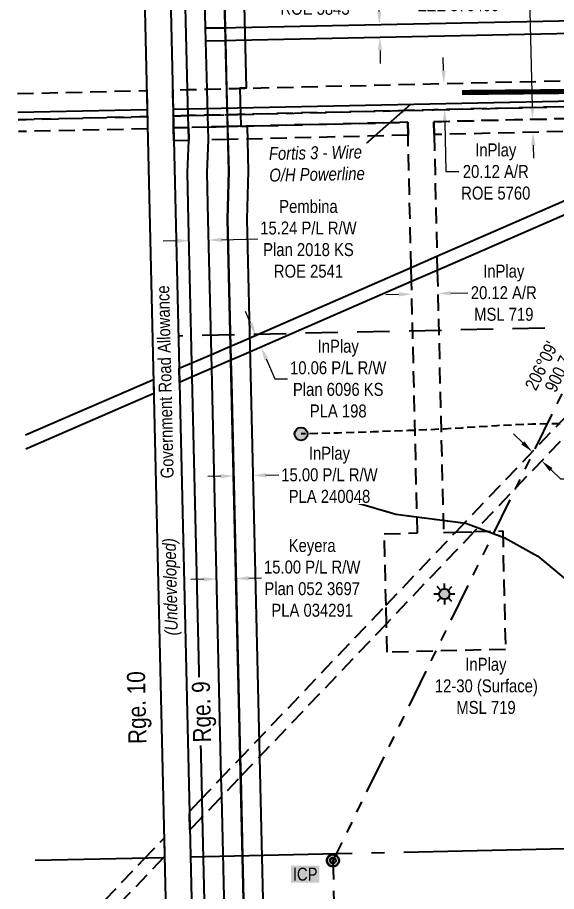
# Model space of a CAD drawing. Extents: x 606747 to 614608, y 5899362 to 5904570.
# Drawn here: x 612076 to 612493, y 5902259 to 5902934 of the extents above; entities that cross this region are included whole.
import ezdxf
from ezdxf.enums import TextEntityAlignment as Align

# ---------------------------------------------------------------- set-up
doc = ezdxf.new("R2010")
doc.units = 0
doc.header["$LTSCALE"] = 5
doc.header["$PDSIZE"] = 10
for name, pattern in [('DASHED1', [0.375, 0.25, -0.125]), ('foc-ACCESSROAD', [3.75, 2.5, -1.25]), ('foc-DOT', [1, 0.2, -0.8]), ('foc-DRILLPATH', [14.75, 6, -1.75, 1.75, -1.75, 1.75, -1.75]), ('foc-FLOWLINE', [3.75, 2.5, -1.25]), ('foc-LSD', [8, 5, -3]), ('foc-QUARTERLINE', [33, 25, -3, 2, -3]), ('foc-WHEELTRACKS', [2, 0.4, -1.6])]:
    doc.linetypes.add(name, pattern=pattern)
doc.layers.get('Defpoints').update_dxf_attribs({"color": 9})
for name, color, linetype in [('ABADATA-DRILL-T', 8, 'Continuous'), ('AS-POWER', 104, 'foc-POWER'), ('AS-ROADS', 254, 'Continuous'), ('C-AR', 13, 'foc-ACCESSROAD'), ('C-RW', 13, 'Continuous'), ('C-WS', 13, 'foc-ACCESSROAD'), ('C-WS-S', 13, 'Continuous'), ('D-TXT', 6, 'Continuous'), ('DETAIL-HZ-Existing', 8, 'foc-DOT'), ('F-EZE', 190, 'foc-FLOWLINE'), ('F-RW', 190, 'Continuous'), ('L-BD', 7, 'Continuous'), ('L-MON', 1, 'Continuous'), ('L-ROAD-T', 7, 'Continuous'), ('L-SEC', 7, 'Continuous'), ('L-SECQ', 8, 'foc-QUARTERLINE'), ('L-SECTION-LSD', 7, 'foc-LSD'), ('P-PDRILLPATH', 12, 'foc-DRILLPATH'), ('T-WATER-P3', 160, 'foc-WHEELTRACKS')]:
    doc.layers.add(name, color=color, linetype=linetype)
for name, color, linetype, lineweight in [('C-AR-T', 13, 'Continuous', 9), ('C-FLOWLINE-T', 13, 'Continuous', 9), ('C-RW-T', 13, 'Continuous', 9), ('C-WS-T', 13, 'Continuous', 9), ('F-EZE-T', 190, 'Continuous', 9), ('F-RW-T', 190, 'Continuous', 9), ('T-TEXT', 48, 'Continuous', 18)]:
    doc.layers.add(name, color=color, linetype=linetype, lineweight=lineweight)
doc.styles.add('80CG', font='ARIALN.TTF', dxfattribs={"height": 10})
doc.styles.add('80L', font='ARIALN.TTF', dxfattribs={"height": 10})
doc.styles.add('80LS', font='ARIALNI.TTF', dxfattribs={"height": 10})
doc.styles.add('foc-LtypeFont', font='ARIALN.TTF', dxfattribs={"height": 7.35})
doc.linetypes.add('foc-POWER', pattern='A,6,-1,["P",foc-LtypeFont,S=0.2,R=0,X=-0.625,Y=-0.75],-1.24,4', length=12.24)
doc.linetypes.add('foc-TOPO-flowdirection-NOLINE', pattern='A,0,[">",foc-LtypeFont,S=0.3,R=0,X=0,Y=-0.945],-20,[">",foc-LtypeFont,S=0.3,R=0,X=0,Y=-0.945],0', length=20)
doc.dimstyles.new('Compass 5 000', dxfattribs={"dimscale": 5, "dimtxt": 9, "dimasz": 2, "dimexe": 0.2, "dimexo": 0.0625, "dimgap": 0.5, "dimtad": 0, "dimtih": 1, "dimtoh": 1, "dimzin": 0, "dimdsep": 46, "dimtxsty": '80CG', "dimcen": 0.1, "dimse1": 1, "dimse2": 1, "dimclrd": 256, "dimclrt": 256, "dimaunit": 1, "dimadec": 4, "dimazin": 0, "dimtfac": 0.06, "dimtofl": 0, "dimtmove": 0, "dimatfit": 1, "dimfxl": 0.2, "dimtolj": 1, "dimtzin": 0, "dimlwd": -1, "dimarcsym": 0})

# ---------------------------------------------------------------- blocks, each defined once
blk = doc.blocks.new('*D433')
at = {"layer": 'C-AR-T', "transparency": 16777216}
for p, q in [((612405.81, 5902893.19), (612405.57, 5902903.18)), ((612406.75, 5902853.06), (612407.65, 5902815.18)), ((612407.65, 5902815.18), (612417.65, 5902815.18))]:
    blk.add_line(p, q, dxfattribs=at)
for points in [[(612407.47, 5902893.23), (612404.14, 5902893.15), (612406.04, 5902883.19)], [(612408.42, 5902853.1), (612405.09, 5902853.02), (612406.52, 5902863.06)]]:
    blk.add_solid(points, dxfattribs=at)
at = {"layer": 'Defpoints', "color": 0, "transparency": 16777216}
for p in [(612423.08, 5902883.59), (612406.52, 5902863.06), (612423.55, 5902863.46)]:
    blk.add_point(p, dxfattribs=at)
at = {"layer": 'C-AR-T', "transparency": 16777216, "insert": (612446.17, 5902815.18), "char_height": 10, "attachment_point": 5, "style": '80CG'}
blk.add_mtext('\\A1;InPlay\\P20.12 A/R\\PROE 5760', dxfattribs=at)
blk = doc.blocks.new('*D434')
at = {"layer": 'C-AR-T', "transparency": 16777216}
for p, q in [((612371.25, 5902720.3), (612361.26, 5902720.06)), ((612411.38, 5902721.25), (612424.62, 5902721.56))]:
    blk.add_line(p, q, dxfattribs=at)
for points in [[(612371.21, 5902721.97), (612371.29, 5902718.63), (612381.25, 5902720.54)], [(612411.34, 5902722.91), (612411.42, 5902719.58), (612401.38, 5902721.01)]]:
    blk.add_solid(points, dxfattribs=at)
at = {"layer": 'Defpoints', "color": 0, "transparency": 16777216}
for p in [(612381.25, 5902720.54), (612384.52, 5902582.32), (612404.65, 5902582.8)]:
    blk.add_point(p, dxfattribs=at)
at = {"layer": 'C-AR-T', "transparency": 16777216, "insert": (612452.35, 5902721.56), "char_height": 10, "attachment_point": 5, "style": '80CG'}
blk.add_mtext('\\A1;InPlay\\P20.12 A/R\\PMSL 719', dxfattribs=at)
blk = doc.blocks.new('*D440')
at = {"layer": 'C-RW-T', "transparency": 16777216}
for p, q in [((612256.66, 5902698.03), (612252.68, 5902707.2)), ((612268.65, 5902670.46), (612275.28, 5902655.22)), ((612275.28, 5902655.22), (612285.28, 5902655.22))]:
    blk.add_line(p, q, dxfattribs=at)
for points in [[(612258.19, 5902698.69), (612255.13, 5902697.36), (612260.65, 5902688.86)], [(612270.18, 5902671.12), (612267.12, 5902669.8), (612264.66, 5902679.63)]]:
    blk.add_solid(points, dxfattribs=at)
at = {"layer": 'Defpoints', "color": 0, "transparency": 16777216}
for p in [(612319.25, 5902714.33), (612323.26, 5902705.11), (612264.66, 5902679.63)]:
    blk.add_point(p, dxfattribs=at)
at = {"layer": 'C-RW-T', "transparency": 16777216, "insert": (612324.36, 5902655.22), "char_height": 10, "attachment_point": 5, "style": '80CG'}
blk.add_mtext('\\A1;InPlay\\P10.06 P/L R/W\\PPlan 6096 KS\\PPLA 198', dxfattribs=at)
blk = doc.blocks.new('*D444')
at = {"layer": 'Defpoints', "color": 0, "transparency": 16777216}
for p in [(612272.91, 5902850.75), (612474.91, 5902845.51), (612273.15, 5902840.74)]:
    blk.add_point(p, dxfattribs=at)
at = {"layer": 'F-EZE-T', "transparency": 16777216}
for p, q in [((612471.99, 5902969.01), (612461.99, 5902969.01)), ((612474.43, 5902865.51), (612471.99, 5902969.01)), ((612475.14, 5902835.51), (612475.38, 5902825.51))]:
    blk.add_line(p, q, dxfattribs=at)
for points in [[(612476.1, 5902865.55), (612472.77, 5902865.47), (612474.67, 5902855.52)], [(612476.81, 5902835.55), (612473.48, 5902835.47), (612474.91, 5902845.51)]]:
    blk.add_solid(points, dxfattribs=at)
at = {"layer": 'F-EZE-T', "transparency": 16777216, "insert": (612417.19, 5902969.01), "char_height": 10, "attachment_point": 5, "style": '80CG'}
blk.add_mtext('\\A1;Fortis\\P10.00 Vegetation \\PControl R/W\\PEZE 870409', dxfattribs=at)
blk = doc.blocks.new('*D447')
at = {"layer": 'Defpoints', "color": 0, "transparency": 16777216}
for p in [(612295.33, 5902927.55), (612356.27, 5902928.79), (612295.53, 5902917.5)]:
    blk.add_point(p, dxfattribs=at)
at = {"layer": 'F-RW-T', "transparency": 16777216}
for p, q in [((612355.51, 5902966.26), (612345.51, 5902966.26)), ((612356.07, 5902938.79), (612355.51, 5902966.26)), ((612356.68, 5902908.74), (612356.88, 5902898.74))]:
    blk.add_line(p, q, dxfattribs=at)
for points in [[(612357.73, 5902938.82), (612354.4, 5902938.76), (612356.27, 5902928.79)], [(612358.34, 5902908.77), (612355.01, 5902908.7), (612356.48, 5902918.73)]]:
    blk.add_solid(points, dxfattribs=at)
at = {"layer": 'F-RW-T', "transparency": 16777216, "insert": (612306.42, 5902966.26), "char_height": 10, "attachment_point": 5, "style": '80CG'}
blk.add_mtext('\\A1;Pembina\\P10.06 P/L R/W\\PPlan 5046 KS\\PROE 5843', dxfattribs=at)
blk = doc.blocks.new('*D448')
at = {"layer": 'Defpoints', "color": 0, "transparency": 16777216}
for p in [(612245.15, 5902500.82), (612245.18, 5902499.24), (612230.42, 5902498.88)]:
    blk.add_point(p, dxfattribs=at)
at = {"layer": 'F-RW-T', "transparency": 16777216}
for p, q in [((612220.39, 5902500.23), (612210.39, 5902499.99)), ((612255.14, 5902501.06), (612265.14, 5902501.3))]:
    blk.add_line(p, q, dxfattribs=at)
for points in [[(612220.35, 5902501.9), (612220.43, 5902498.57), (612230.39, 5902500.47)], [(612255.1, 5902502.73), (612255.18, 5902499.4), (612245.15, 5902500.82)]]:
    blk.add_solid(points, dxfattribs=at)
at = {"layer": 'F-RW-T', "transparency": 16777216, "insert": (612304.23, 5902501.3), "char_height": 10, "attachment_point": 5, "style": '80CG'}
blk.add_mtext('\\A1;Keyera\\P15.00 P/L R/W\\PPlan 052 3697\\PPLA 034291', dxfattribs=at)
blk = doc.blocks.new('*D449')
at = {"layer": 'Defpoints', "color": 0, "transparency": 16777216}
for p in [(612224.23, 5902762.28), (612218.64, 5902357.85), (612233.88, 5902358.21)]:
    blk.add_point(p, dxfattribs=at)
at = {"layer": 'F-RW-T', "transparency": 16777216}
for p, q in [((612234.22, 5902762.52), (612262.27, 5902763.19)), ((612199, 5902761.68), (612189, 5902761.44))]:
    blk.add_line(p, q, dxfattribs=at)
for points in [[(612198.96, 5902763.35), (612199.04, 5902760.01), (612209, 5902761.92)], [(612234.18, 5902764.19), (612234.26, 5902760.86), (612224.23, 5902762.28)]]:
    blk.add_solid(points, dxfattribs=at)
at = {"layer": 'F-RW-T', "transparency": 16777216, "insert": (612301.35, 5902763.19), "char_height": 10, "attachment_point": 5, "style": '80CG', "bg_fill": 3, "box_fill_scale": 1.1, "bg_fill_color": 256, "bg_fill_true_color": 13158600, "bg_fill_transparency": 0}
blk.add_mtext('\\A1;Pembina\\P15.24 P/L R/W\\PPlan 2018 KS\\PROE 2541', dxfattribs=at)
blk = doc.blocks.new('GAS')
h = blk.add_hatch(color=255)
h.dxf.hatch_style = 1
edge = h.paths.add_edge_path()
edge.add_arc((0, 0), 0.9, 0, 360)
for p, q in [((0, 0.81), (0, 1.62)), ((-0.81, 0), (-1.62, 0)), ((-0.57, 0.57), (-1.14, 1.14)), ((0.57, 0.57), (1.14, 1.14)), ((1.62, 0), (0.81, 0)), ((-0.57, -0.57), (-1.14, -1.14)), ((0, -0.81), (0, -1.62)), ((1.14, -1.14), (0.57, -0.57))]:
    blk.add_line(p, q)
blk.add_circle((0, 0), 0.8)
blk = doc.blocks.new('*D519')
at = {"layer": 'C-RW-T', "transparency": 16777216}
for p, q in [((612268.49, 5902580.67), (612278.49, 5902580.91)), ((612233.51, 5902579.85), (612223.52, 5902579.61))]:
    blk.add_line(p, q, dxfattribs=at)
for points in [[(612233.47, 5902581.51), (612233.55, 5902578.18), (612243.51, 5902580.08)], [(612268.45, 5902582.34), (612268.53, 5902579.01), (612258.49, 5902580.44)]]:
    blk.add_solid(points, dxfattribs=at)
at = {"layer": 'Defpoints', "color": 0, "transparency": 16777216}
for p in [(612258.49, 5902580.44), (612249.33, 5902332.93), (612264.31, 5902333.28)]:
    blk.add_point(p, dxfattribs=at)
at = {"layer": 'C-RW-T', "transparency": 16777216, "insert": (612317.58, 5902580.91), "char_height": 10, "attachment_point": 5, "style": '80CG', "bg_fill": 3, "box_fill_scale": 1.1, "bg_fill_color": 256, "bg_fill_true_color": 13158600, "bg_fill_transparency": 0}
blk.add_mtext('\\A1;InPlay\\P15.00 P/L R/W\\PPLA 240048', dxfattribs=at)
blk = doc.blocks.new('BH-Existing')
at = {"layer": 'ABADATA-DRILL-T'}
h = blk.add_hatch(color=256, dxfattribs=at)
h.dxf.hatch_style = 1
edge = h.paths.add_edge_path()
edge.add_arc((0, 0), 0.5, 0, 360)
blk.add_circle((0, 0), 0.5, dxfattribs=at)
blk = doc.blocks.new('*D545')
at = {"layer": 'C-FLOWLINE-T', "transparency": 16777216}
for p, q in [((612467.13, 5902605.62), (612459.89, 5902612.53)), ((612488.88, 5902584.87), (612496.12, 5902577.96)), ((612496.12, 5902577.96), (612506.12, 5902577.96))]:
    blk.add_line(p, q, dxfattribs=at)
for points in [[(612468.28, 5902606.83), (612465.97, 5902604.42), (612474.36, 5902598.72)], [(612490.03, 5902586.07), (612487.73, 5902583.66), (612481.65, 5902591.77)]]:
    blk.add_solid(points, dxfattribs=at)
at = {"layer": 'Defpoints', "color": 0, "transparency": 16777216}
for p in [(612482.15, 5902606.89), (612489.44, 5902599.94), (612481.65, 5902591.77)]:
    blk.add_point(p, dxfattribs=at)
at = {"layer": 'C-FLOWLINE-T', "transparency": 16777216, "insert": (612561.12, 5902577.96), "char_height": 10, "attachment_point": 5, "style": '80CG', "bg_fill": 3, "box_fill_scale": 1.1, "bg_fill_color": 256, "bg_fill_true_color": 13158600, "bg_fill_transparency": 0}
blk.add_mtext('\\A1;InPlay\\P10.06 Flow Line R/W\\PROE 5761', dxfattribs=at)
blk = doc.blocks.new('ICP_text')
at = {"color": 14, "insert": (-10.78, -0.47), "char_height": 10, "attachment_point": 5, "style": '80L', "bg_fill": 1, "box_fill_scale": 1.15, "bg_fill_color": 255, "bg_fill_transparency": 0}
blk.add_mtext_dynamic_manual_height_columns('ICP', width=19.0702, gutter_width=47.5, heights=[0], dxfattribs=at)
blk = doc.blocks.new('plbh')
at = {"layer": 'L-MON'}
h = blk.add_hatch(color=255, dxfattribs=at)
h.dxf.hatch_style = 1
edge = h.paths.add_edge_path()
edge.add_arc((0, 0), 1.16, 0, 360)
h = blk.add_hatch(color=256, dxfattribs=at)
h.dxf.hatch_style = 1
h.paths.add_polyline_path([(-0.96, 0, 1), (0.96, 0, 1)])
h.paths.add_polyline_path([(0.91, 0, -1), (-0.91, 0, -1)], flags=16)
h.paths.add_polyline_path([(0.45, 0, -1), (-0.45, 0, -1)], flags=0)
h = blk.add_hatch(color=256, dxfattribs=at)
h.dxf.hatch_style = 1
h.paths.add_polyline_path([(-0.45, 0, 1), (0.45, 0, 1)])
h.paths.add_polyline_path([(0.4, 0, -1), (-0.4, 0, -1)], flags=16)
at = {"layer": 'L-MON', "color": 240}
for radius in [0.96, 0.91, 0.45, 0.4]:
    blk.add_circle((0, 0), radius, dxfattribs=at)

msp = doc.modelspace()

# ---------------------------------------------------------------- linework, layer by layer
at = {"layer": 'AS-POWER', "flags": 128}
for points in [[(612196.783, 5902863.446), (612742.371, 5902874.748), (612829.32, 5902876.18)], [(612076.738, 5902860.959), (612176.678, 5902863.029)]]:
    msp.add_lwpolyline(points, dxfattribs=at)
at = {"layer": 'AS-ROADS', "flags": 128}
msp.add_lwpolyline([(612823.231, 5902881.392, 3.998, 3.998, 0), (612744.049, 5902880.989, 3.998, 3.998, 0), (612692.561, 5902880.037, 3.998, 3.998, 0), (612638.385, 5902878.335, 3.998, 3.998, 0), (612420.099, 5902876.263, 0, 0, 0)], format="xyseb", dxfattribs=at)
at = {"layer": 'C-AR', "flags": 128}
msp.add_lwpolyline([(612208.402, 5902858.375), (612196.908, 5902858.104), (612196.439, 5902878.237), (612207.91, 5902878.508), (612222.9, 5902878.862), (612236.15, 5902879.175), (612246.158, 5902879.411), (612657.338, 5902889.126), (612657.749, 5902868.992), (612398.033, 5902862.855), (612246.656, 5902859.279), (612236.649, 5902859.043), (612223.392, 5902858.73), (612208.402, 5902858.375)], close=True, dxfattribs=at)
at = {"layer": 'C-AR'}
for points in [[(612076.401, 5902875.4), (612176.335, 5902877.762), (612176.804, 5902857.629), (612076.87, 5902855.267)], [(612092.177, 5902198.135), (612173.838, 5902283.729), (612189.784, 5902300.392), (612190.073, 5902285.43), (612189.362, 5902285.414), (612092.509, 5902183.896)]]:
    msp.add_lwpolyline(points, dxfattribs=at)
msp.add_lwpolyline([(612217.773, 5902315.19), (612209.751, 5902306.745), (612209.419, 5902320.986), (612217.433, 5902329.422), (612232.301, 5902345.006), (612246.713, 5902360.111), (612361.298, 5902480.214), (612415.218, 5902536.73), (612670.477, 5902804.28), (612689.599, 5902824.322), (612716.034, 5902852.03), (612730.256, 5902852.35), (612689.75, 5902809.893), (612670.797, 5902790.027), (612586.502, 5902701.674), (612429.457, 5902537.066), (612361.634, 5902465.978), (612247.053, 5902345.88), (612232.641, 5902330.774), (612217.773, 5902315.19)], close=True, dxfattribs=at)
at = {"layer": 'C-RW'}
for points in [[(612658.123, 5902850.73), (612400.962, 5902738.896), (612381.022, 5902730.226), (612249.247, 5902672.928), (612241.406, 5902669.519), (612224.723, 5902662.357), (612209.64, 5902655.801), (612201.7, 5902652.35), (612201.447, 5902663.207), (612209.381, 5902666.654), (612226.302, 5902674), (612241.15, 5902680.376), (612248.987, 5902683.783), (612380.766, 5902741.083), (612400.706, 5902749.753), (612629.279, 5902849.156)], [(612082.543, 5902611.727), (612181.535, 5902654.543), (612181.787, 5902643.692), (612082.796, 5902600.877)]]:
    msp.add_lwpolyline(points, dxfattribs=at)
at = {"layer": 'C-WS'}
for points in [[(612653.625, 5902859.744), (612398.249, 5902853.71), (612398.249, 5902853.71), (612398.485, 5902843.703), (612400.706, 5902749.753), (612400.962, 5902738.896), (612405.744, 5902536.506), (612415.218, 5902536.73), (612429.457, 5902537.066), (612451.494, 5902537.587), (612453.656, 5902446.087), (612362.155, 5902443.925), (612361.634, 5902465.978), (612361.298, 5902480.214), (612359.994, 5902535.425), (612385.611, 5902536.031), (612381.022, 5902730.226), (612380.766, 5902741.083), (612378.352, 5902843.228), (612378.116, 5902853.235), (612246.882, 5902850.134), (612238.824, 5902849.943), (612223.615, 5902849.584), (612208.625, 5902849.23), (612197.121, 5902848.958), (612196.908, 5902858.104), (612208.402, 5902858.375), (612223.392, 5902858.73), (612236.649, 5902859.043), (612246.656, 5902859.279), (612398.033, 5902862.855), (612657.749, 5902868.992)], [(612076.87, 5902855.267), (612176.804, 5902857.629), (612177.025, 5902848.154), (612077.085, 5902846.049)]]:
    msp.add_lwpolyline(points, dxfattribs=at)
at = {"layer": 'DETAIL-HZ-Existing', "linetype": 'DASHED1', "ltscale": 5, "flags": 128}
msp.add_lwpolyline([(613104.703, 5902638.996), (613104.411, 5902638.99), (613090.598, 5902638.549), (613076.908, 5902637.99), (613063.23, 5902637.292), (613049.456, 5902636.492), (613035.617, 5902635.84), (613021.918, 5902635.241), (613008.251, 5902634.523), (612994.577, 5902633.705), (612980.804, 5902632.825), (612967.026, 5902632.154), (612953.234, 5902631.643), (612939.54, 5902631.225), (612925.794, 5902630.925), (612911.987, 5902630.604), (612898.204, 5902630.174), (612884.565, 5902629.537), (612870.93, 5902628.749), (612857.297, 5902627.872), (612843.696, 5902626.926), (612830.033, 5902626.028), (612816.42, 5902625.182), (612802.692, 5902624.492), (612789.04, 5902624.005), (612775.4, 5902623.408), (612761.744, 5902622.67), (612748.028, 5902621.921), (612734.395, 5902621.474), (612720.718, 5902621.586), (612706.897, 5902621.895), (612693.219, 5902622.087), (612679.544, 5902622.099), (612665.906, 5902621.862), (612652.261, 5902621.485), (612638.568, 5902621.027), (612624.92, 5902620.389), (612611.213, 5902619.65), (612597.561, 5902619.183), (612583.865, 5902619.275), (612570.203, 5902619.607), (612556.53, 5902619.95), (612542.719, 5902620.269), (612529.051, 5902620.451), (612515.405, 5902620.534), (612501.752, 5902620.497), (612488.102, 5902620.329), (612474.435, 5902620.032), (612460.793, 5902619.534), (612447.066, 5902618.835), (612433.432, 5902618.008), (612419.8, 5902617.091), (612406.175, 5902616.294), (612392.437, 5902615.635), (612378.786, 5902615.067), (612365.154, 5902614.57), (612351.493, 5902614.043), (612337.86, 5902613.616), (612324.206, 5902613.198), (612310.61, 5902612.832), (612295.643, 5902612.543)], dxfattribs=at)
at = {"layer": 'F-EZE'}
for points in [[(612629.279, 5902849.156), (612398.485, 5902843.703), (612398.249, 5902853.71), (612653.625, 5902859.744), (612629.279, 5902849.156)], [(612239.068, 5902839.937), (612224.099, 5902839.584), (612223.855, 5902849.59), (612238.824, 5902849.943), (612246.882, 5902850.134), (612378.116, 5902853.235), (612378.352, 5902843.228), (612247.129, 5902840.127), (612239.068, 5902839.937)], [(612208.869, 5902839.224), (612197.354, 5902838.952), (612197.121, 5902848.958), (612208.625, 5902849.23), (612208.869, 5902839.224)]]:
    msp.add_lwpolyline(points, close=True, dxfattribs=at)
at = {"layer": 'F-RW'}
for points in [[(612222.544, 5902186.126), (612220.219, 5902284.932), (612219.465, 5902316.964), (612219.13, 5902331.2), (612211.473, 5902656.597), (612211.218, 5902667.453), (612208.623, 5902777.743), (612207.723, 5902814.437), (612208.869, 5902839.224), (612208.625, 5902849.23), (612208.402, 5902858.375), (612207.91, 5902878.508), (612202.734, 5903090.522), (612198.104, 5903280.158), (612197.86, 5903290.166), (612197.56, 5903302.434), (612197.42, 5903308.171), (612197.229, 5903316.02), (612195.412, 5903390.435), (612240.238, 5903435.968), (612239.886, 5903451.904), (612235.251, 5903661.771), (612230.034, 5903897.997), (612227.889, 5903995.087)], [(612237.773, 5902187.233), (612235.372, 5902288.535), (612234.336, 5902332.551), (612234.001, 5902346.789), (612226.558, 5902663.143), (612226.302, 5902674), (612223.853, 5902778.101), (612222.962, 5902814.426), (612224.099, 5902839.584), (612223.855, 5902849.59), (612223.631, 5902858.735), (612223.14, 5902878.868), (612221.995, 5902915.956), (612221.747, 5902926.103), (612217.965, 5903090.852)], [(612232.938, 5903091.171), (612236.96, 5902926.333), (612237.205, 5902916.275), (612238.109, 5902879.221), (612238.601, 5902859.089), (612238.824, 5902849.943), (612239.068, 5902839.937), (612239.863, 5902815.62), (612238.843, 5902778.454), (612241.15, 5902680.376), (612241.406, 5902669.519), (612241.797, 5902652.887), (612248.639, 5902362.13), (612248.974, 5902347.893), (612250.428, 5902286.104), (612252.764, 5902186.837)]]:
    msp.add_lwpolyline(points, dxfattribs=at)
msp.add_lwpolyline([(612221.747, 5902926.103), (612236.96, 5902926.333), (612244.99, 5902926.532), (612620.108, 5902934.149), (612656.902, 5902910.438), (612662.769, 5902906.656), (612665.117, 5902905.143), (612672.788, 5902905.405), (612704.285, 5902906.477), (612704.626, 5902896.423), (612672.394, 5902895.326), (612662.313, 5902894.983), (612657.15, 5902898.31), (612617.227, 5902924.037), (612245.24, 5902916.474), (612237.205, 5902916.275), (612221.995, 5902915.956), (612221.747, 5902926.103)], close=True, dxfattribs=at)
at = {"layer": 'L-SECQ'}
for p, q in [((612210.206, 5902285.869), (613112.458, 5902305.589)), ((612090.195, 5902283.246), (612190.102, 5902285.43))]:
    msp.add_line(p, q, dxfattribs=at)
at = {"layer": 'L-SECTION-LSD'}
msp.add_line((612604.063, 5902696.85), (612200.867, 5902688.117), dxfattribs=at)
at = {"layer": 'T-WATER-P3', "flags": 128}
msp.add_lwpolyline([(612332.754, 5902565.6), (612339.005, 5902559.28), (612368.925, 5902550.551), (612422.896, 5902543.524), (612453.197, 5902532.355), (612478.639, 5902518.106), (612534.448, 5902471.837), (612573.907, 5902448.898), (612616.314, 5902429.258), (612677.797, 5902408.119), (612690.139, 5902400.188), (612700.892, 5902389.917), (612767.318, 5902308.419), (612779.491, 5902299.413), (612794.901, 5902294.725), (612814.559, 5902294.601), (612830.365, 5902299.089), (612851.026, 5902299.928), (612867.208, 5902295.604), (612981.81, 5902222.517), (613010.467, 5902208.415), (613027.95, 5902205.055), (613043.025, 5902204.653)], dxfattribs=at)
at = {"layer": 'T-WATER-P3', "linetype": 'foc-TOPO-flowdirection-NOLINE', "flags": 128}
msp.add_lwpolyline([(612332.754, 5902565.6), (612339.005, 5902559.28), (612368.925, 5902550.551), (612422.896, 5902543.524), (612453.197, 5902532.355), (612478.639, 5902518.106), (612534.448, 5902471.837), (612573.907, 5902448.898), (612616.314, 5902429.258), (612677.797, 5902408.119), (612690.139, 5902400.188), (612700.892, 5902389.917), (612767.318, 5902308.419), (612779.491, 5902299.413), (612794.901, 5902294.725), (612814.559, 5902294.601), (612830.365, 5902299.089), (612851.026, 5902299.928), (612867.208, 5902295.604), (612981.81, 5902222.517), (613010.467, 5902208.415), (613027.95, 5902205.055), (613043.025, 5902204.653)], dxfattribs=at)

# ---------------------------------------------------------------- block references
at = {"color": 2, "xscale": 0.99961588, "yscale": 0.99961588, "zscale": 0.99961588}
msp.add_blockref('ICP_text', (612309.581, 5902272.901), dxfattribs=at)
at = {"layer": 'ABADATA-DRILL-T', "xscale": 9.999999999999925, "yscale": 9.999999999999925, "zscale": 9.999999999999925}
msp.add_blockref('BH-Existing', (612295.643, 5902612.543), dxfattribs=at)
at = {"layer": 'C-WS-S', "xscale": 5.00192133802436, "yscale": 5.00192133802436, "zscale": 5.00192133802436}
msp.add_blockref('GAS', (612406.44, 5902488.877), dxfattribs=at)
at = {"layer": 'L-MON', "color": 2, "xscale": 4.999999999999963, "yscale": 4.999999999999963, "zscale": 4.999999999999963}
msp.add_blockref('plbh', (612320.258, 5902283.091), dxfattribs=at)

# ---------------------------------------------------------------- texts
at = {"layer": 'C-WS-T', "insert": (612398.4, 5902439.623), "char_height": 10.00384, "attachment_point": 1, "style": '80L'}
msp.add_mtext_dynamic_manual_height_columns('\\pi24.19794;InPlay\\P\\pi0.67936;12-30 (Surface)\\P\\pi17.2785;MSL 719', width=79.05568, gutter_width=50.038, heights=[0], dxfattribs=at)
at = {"layer": 'D-TXT', "color": 3, "insert": (612162.189, 5902372.891), "char_height": 14.0054, "attachment_point": 1, "rotation": 91.303908, "style": '80L'}
msp.add_mtext_dynamic_manual_height_columns('Rge. 10', width=73.81195, gutter_width=47.537, heights=[0], dxfattribs=at)
at = {"layer": 'L-BD', "style": '80L'}
for s, p in [("206%%d09'", (612481.466, 5902665.23)), ('900.7', (612494.252, 5902658.952))]:
    msp.add_text(s, height=9.9962, rotation=63.8458, dxfattribs=at).set_placement(p, align=Align.MIDDLE)
at = {"layer": 'L-ROAD-T', "style": '80L'}
msp.add_text('Government Road Allowance', height=10.00384, rotation=91.357997, dxfattribs=at).set_placement((612190.432, 5902652.721), align=Align.MIDDLE_CENTER)

# ---------------------------------------------------------------- dimensions: what is measured, and where the dimension line sits
at = {"layer": 'C-AR-T'}
for base, p1, p2, angle, text, picture, middle in [((612406.519, 5902863.056), (612423.077, 5902883.591), (612423.553, 5902863.458), 271.353581, 'InPlay\\P20.12 A/R\\PROE 5760', '*D433', (612446.173, 5902815.185)), ((612381.251, 5902720.537), (612404.65, 5902582.796), (612384.517, 5902582.32), 181.353499, 'InPlay\\P20.12 A/R\\PMSL 719', '*D434', (612452.351, 5902721.561))]:
    dim = msp.add_linear_dim(base=base, p1=p1, p2=p2, angle=angle, text=text, dimstyle='Compass 5 000', dxfattribs=at)
    dim.commit()
    dim.dimension.update_dxf_attribs({"geometry": picture, "text_midpoint": middle, "dimtype": 161})
at = {"layer": 'C-RW-T'}
dim = msp.add_linear_dim(base=(612264.662, 5902679.63), p1=(612319.246, 5902714.333), p2=(612323.257, 5902705.108), angle=293.500043, text='InPlay\\P10.06 P/L R/W\\PPlan 6096 KS\\PPLA 198', dimstyle='Compass 5 000', dxfattribs=at)
dim.commit()
dim.dimension.update_dxf_attribs({"geometry": '*D440', "text_midpoint": (612324.362, 5902655.218), "dimtype": 161})
at = {"layer": 'F-RW-T'}
dim = msp.add_linear_dim(base=(612356.271, 5902928.792), p1=(612295.532, 5902917.497), p2=(612295.328, 5902927.554), angle=91.163305, text='Pembina\\P10.06 P/L R/W\\PPlan 5046 KS\\PROE 5843', dimstyle='Compass 5 000', dxfattribs=at)
dim.commit()
dim.dimension.update_dxf_attribs({"geometry": '*D447', "text_midpoint": (612306.424, 5902966.261), "dimtype": 161})

# ---------------------------------------------------------------- leaders
at = {"layer": 'AS-POWER'}
msp.add_leader([(612380.526, 5902867.252), (612343.464, 5902834.508)], dimstyle='Compass 5 000', dxfattribs=at)

# ---------------------------------------------------------------- next in the draw order: texts
at = {"layer": 'D-TXT', "color": 3, "insert": (612212.172, 5902374.052), "char_height": 14.0054, "width": 48.33822, "attachment_point": 1, "rotation": 91.303908, "style": '80L', "bg_fill": 3, "box_fill_scale": 1.15, "bg_fill_color": 256, "bg_fill_true_color": 256, "bg_fill_transparency": 0}
msp.add_mtext('Rge. 9', dxfattribs=at)

# ---------------------------------------------------------------- next in the draw order: linework, layer by layer
at = {"layer": 'C-RW', "flags": 128}
for points in [[(612232.938, 5903091.171), (612226.132, 5903378.163), (612241.116, 5903378.529), (612253.294, 5902879.624), (612248.299, 5902879.506), (612249.013, 5902850.251), (612254.008, 5902850.369), (612254.857, 5902815.597), (612253.836, 5902778.424), (612267.748, 5902187.162)], [(612252.764, 5902186.837), (612238.843, 5902778.454), (612239.863, 5902815.62), (612232.938, 5903091.171)]]:
    msp.add_lwpolyline(points, dxfattribs=at)
at = {"layer": 'L-SEC'}
for p, q in [((612171.399, 5903089.81), (612208.812, 5901480.744)), ((612191.503, 5903090.277), (612228.916, 5901481.187))]:
    msp.add_line(p, q, dxfattribs=at)

# ---------------------------------------------------------------- next in the draw order: texts
at = {"layer": 'AS-POWER', "insert": (612270.674, 5902834.041), "char_height": 9.99616, "attachment_point": 1, "rotation": 1.079243, "style": '80L', "bg_fill": 3, "box_fill_scale": 1.2, "bg_fill_color": 256, "bg_fill_transparency": 0}
msp.add_mtext_dynamic_manual_height_columns('{\\fArial Narrow|b0|i1|c0|p34;Fortis 3 - Wire\\PO/H Powerline}', width=73.63241, gutter_width=50, heights=[0], dxfattribs=at)

# ---------------------------------------------------------------- next in the draw order: linework, layer by layer
at = {"layer": 'P-PDRILLPATH', "flags": 128}
msp.add_lwpolyline([(612717.141, 5903091.292), (612320.258, 5902283.091), (612374.518, 5899965.757)], dxfattribs=at)

# ---------------------------------------------------------------- next in the draw order: dimensions: what is measured, and where the dimension line sits
at = {"layer": 'F-EZE-T'}
dim = msp.add_linear_dim(base=(612474.907, 5902845.509), p1=(612272.909, 5902850.749), p2=(612273.145, 5902840.742), angle=271.353595, text='Fortis\\P10.00 Vegetation \\PControl R/W\\PEZE 870409', dimstyle='Compass 5 000', dxfattribs=at)
dim.commit()
dim.dimension.update_dxf_attribs({"geometry": '*D444', "text_midpoint": (612417.186, 5902969.007), "dimtype": 161})

# ---------------------------------------------------------------- next in the draw order: dimensions: what is measured, and where the dimension line sits
at = {"layer": 'C-FLOWLINE-T'}
dim = msp.add_linear_dim(base=(612481.646, 5902591.769), p1=(612482.153, 5902606.887), p2=(612489.438, 5902599.936), angle=316.34682, text='InPlay\\P10.06 Flow Line R/W\\PROE 5761', dimstyle='Compass 5 000', override={"dimtfill": 1}, dxfattribs=at)
dim.commit()
dim.dimension.update_dxf_attribs({"geometry": '*D545', "text_midpoint": (612561.117, 5902577.963), "dimtype": 161})
at = {"layer": 'C-RW-T'}
dim = msp.add_linear_dim(base=(612258.495, 5902580.437), p1=(612249.326, 5902332.932), p2=(612264.31, 5902333.284), angle=1.347929, text='InPlay\\P15.00 P/L R/W\\PPLA 240048', dimstyle='Compass 5 000', override={"dimtfill": 1}, dxfattribs=at)
dim.commit()
dim.dimension.update_dxf_attribs({"geometry": '*D519', "text_midpoint": (612317.575, 5902580.907), "dimtype": 161})

# ---------------------------------------------------------------- next in the draw order: dimensions: what is measured, and where the dimension line sits
at = {"layer": 'F-RW-T'}
dim = msp.add_aligned_dim(p1=(612230.423, 5902498.884), p2=(612245.183, 5902499.237), distance=1.588, text='Keyera\\P15.00 P/L R/W\\PPlan 052 3697\\PPLA 034291', dimstyle='Compass 5 000', dxfattribs=at)
dim.commit()
dim.dimension.update_dxf_attribs({"geometry": '*D448', "text_midpoint": (612304.226, 5902501.302)})

# ---------------------------------------------------------------- next in the draw order: dimensions: what is measured, and where the dimension line sits
dim = msp.add_linear_dim(base=(612224.226, 5902762.283), p1=(612218.644, 5902357.847), p2=(612233.875, 5902358.211), angle=1.367916, text='Pembina\\P15.24 P/L R/W\\PPlan 2018 KS\\PROE 2541', dimstyle='Compass 5 000', override={"dimtfill": 1}, dxfattribs=at)
dim.commit()
dim.dimension.update_dxf_attribs({"geometry": '*D449', "text_midpoint": (612301.352, 5902763.192), "dimtype": 161})

# ---------------------------------------------------------------- next in the draw order: texts
at = {"layer": 'T-TEXT', "style": '80LS'}
msp.add_text('(Undeveloped)', height=10.00384, rotation=91.357997, dxfattribs=at).set_placement((612194.512, 5902494.43), align=Align.MIDDLE_CENTER)

doc.saveas('drawing.dxf')
